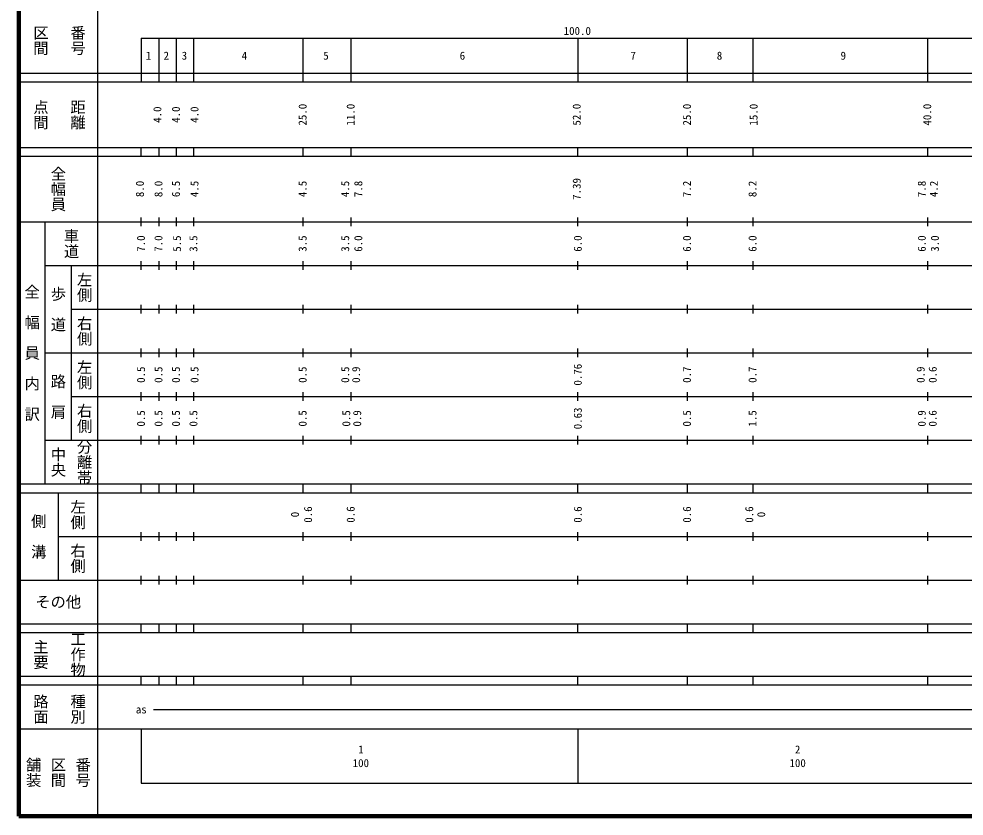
# Model space of a CAD drawing. Units: millimetres on the paper, enlarged 1000 times. Extents: x 40000 to 680000, y 20000 to 380000.
# Drawn here: x 40000 to 256397, y 20000 to 202409 of the extents above; entities that cross this region are included whole.
import ezdxf
from ezdxf.enums import TextEntityAlignment as Align

# ---------------------------------------------------------------- set-up
doc = ezdxf.new("R2010")
doc.units = ezdxf.units.MM
doc.header["$LTSCALE"] = 1000
doc.layers.add('M-TTL', color=2, linetype='Continuous', lineweight=140)
doc.layers.add('M-TTL-BAND', color=7, linetype='Continuous', lineweight=25)
doc.styles.add('@ＭＳ ゴシック', font='')
doc.styles.add('ＭＳ ゴシック', font='')
doc.styles.get('@ＭＳ ゴシック').set_extended_font_data('@MS Gothic')
doc.styles.get('ＭＳ ゴシック').set_extended_font_data('MS Gothic')

msp = doc.modelspace()

# ---------------------------------------------------------------- linework, layer by layer
at = {"layer": 'M-TTL'}
for p, q in [((40000, 380000), (40000, 20000)), ((40000, 20000), (680000, 20000))]:
    msp.add_line(p, q, dxfattribs=at)
at = {"layer": 'M-TTL-BAND'}
for p, q in [((58000, 370000), (58000, 20000)), ((68000, 198000), (579000, 198000)), ((68000, 198000), (68000, 188000)), ((72000, 198000), (72000, 188000)), ((76000, 198000), (76000, 188000)), ((80000, 198000), (80000, 188000)), ((105000, 198000), (105000, 188000)), ((116000, 198000), (116000, 188000)), ((168000, 198000), (168000, 188000)), ((193000, 198000), (193000, 188000)), ((208000, 198000), (208000, 188000)), ((248000, 198000), (248000, 188000)), ((40000, 190000), (579000, 190000)), ((40000, 188000), (579000, 188000)), ((40000, 173000), (579000, 173000)), ((40000, 171000), (579000, 171000)), ((68000, 171000), (68000, 173000)), ((72000, 173000), (72000, 171000)), ((76000, 173000), (76000, 171000)), ((80000, 173000), (80000, 171000)), ((105000, 173000), (105000, 171000)), ((116000, 173000), (116000, 171000)), ((168000, 171000), (168000, 173000)), ((193000, 173000), (193000, 171000)), ((208000, 173000), (208000, 171000)), ((248000, 173000), (248000, 171000)), ((40000, 156000), (579000, 156000)), ((46000, 96000), (46000, 156000)), ((68000, 155000), (68000, 157000)), ((72000, 157000), (72000, 155000)), ((76000, 157000), (76000, 155000)), ((80000, 157000), (80000, 155000)), ((105000, 157000), (105000, 155000)), ((116000, 157000), (116000, 155000)), ((168000, 155000), (168000, 157000)), ((193000, 157000), (193000, 155000)), ((208000, 157000), (208000, 155000)), ((248000, 157000), (248000, 155000)), ((46000, 146000), (579000, 146000)), ((52000, 146000), (52000, 106000)), ((68000, 145000), (68000, 147000)), ((72000, 147000), (72000, 145000)), ((76000, 147000), (76000, 145000)), ((80000, 147000), (80000, 145000)), ((105000, 147000), (105000, 145000)), ((116000, 147000), (116000, 145000)), ((168000, 145000), (168000, 147000)), ((193000, 147000), (193000, 145000)), ((208000, 147000), (208000, 145000)), ((248000, 147000), (248000, 145000)), ((68000, 135000), (68000, 137000)), ((72000, 137000), (72000, 135000)), ((76000, 137000), (76000, 135000)), ((80000, 137000), (80000, 135000)), ((105000, 137000), (105000, 135000)), ((116000, 137000), (116000, 135000)), ((168000, 135000), (168000, 137000)), ((193000, 137000), (193000, 135000)), ((208000, 137000), (208000, 135000)), ((248000, 137000), (248000, 135000)), ((52000, 136000), (579000, 136000)), ((46000, 126000), (579000, 126000)), ((68000, 125000), (68000, 127000)), ((72000, 127000), (72000, 125000)), ((76000, 127000), (76000, 125000)), ((80000, 127000), (80000, 125000)), ((105000, 127000), (105000, 125000)), ((116000, 127000), (116000, 125000)), ((168000, 125000), (168000, 127000)), ((193000, 127000), (193000, 125000)), ((208000, 127000), (208000, 125000)), ((248000, 127000), (248000, 125000)), ((68000, 115000), (68000, 117000)), ((72000, 117000), (72000, 115000)), ((76000, 117000), (76000, 115000)), ((80000, 117000), (80000, 115000)), ((105000, 117000), (105000, 115000)), ((116000, 117000), (116000, 115000)), ((168000, 115000), (168000, 117000)), ((193000, 117000), (193000, 115000)), ((208000, 117000), (208000, 115000)), ((248000, 117000), (248000, 115000)), ((52000, 116000), (579000, 116000)), ((68000, 105000), (68000, 107000)), ((72000, 107000), (72000, 105000)), ((76000, 107000), (76000, 105000)), ((80000, 107000), (80000, 105000)), ((105000, 107000), (105000, 105000)), ((116000, 107000), (116000, 105000)), ((168000, 105000), (168000, 107000)), ((193000, 107000), (193000, 105000)), ((208000, 107000), (208000, 105000)), ((248000, 107000), (248000, 105000)), ((46000, 106000), (579000, 106000)), ((40000, 96000), (579000, 96000)), ((68000, 94000), (68000, 96000)), ((72000, 96000), (72000, 94000)), ((76000, 96000), (76000, 94000)), ((80000, 96000), (80000, 94000)), ((105000, 96000), (105000, 94000)), ((116000, 96000), (116000, 94000)), ((168000, 94000), (168000, 96000)), ((193000, 96000), (193000, 94000)), ((208000, 96000), (208000, 94000)), ((248000, 96000), (248000, 94000)), ((40000, 94000), (579000, 94000)), ((49000, 94000), (49000, 74000)), ((68000, 83000), (68000, 85000)), ((72000, 85000), (72000, 83000)), ((76000, 85000), (76000, 83000)), ((80000, 85000), (80000, 83000)), ((105000, 85000), (105000, 83000)), ((116000, 85000), (116000, 83000)), ((168000, 83000), (168000, 85000)), ((193000, 85000), (193000, 83000)), ((208000, 85000), (208000, 83000)), ((248000, 85000), (248000, 83000)), ((49000, 84000), (579000, 84000)), ((40000, 74000), (579000, 74000)), ((68000, 73000), (68000, 75000)), ((72000, 75000), (72000, 73000)), ((76000, 75000), (76000, 73000)), ((80000, 75000), (80000, 73000)), ((105000, 75000), (105000, 73000)), ((116000, 75000), (116000, 73000)), ((168000, 73000), (168000, 75000)), ((193000, 75000), (193000, 73000)), ((208000, 75000), (208000, 73000)), ((248000, 75000), (248000, 73000)), ((40000, 64000), (579000, 64000)), ((68000, 62000), (68000, 64000)), ((72000, 64000), (72000, 62000)), ((76000, 64000), (76000, 62000)), ((80000, 64000), (80000, 62000)), ((105000, 64000), (105000, 62000)), ((116000, 64000), (116000, 62000)), ((168000, 62000), (168000, 64000)), ((193000, 64000), (193000, 62000)), ((208000, 64000), (208000, 62000)), ((248000, 64000), (248000, 62000)), ((40000, 62000), (579000, 62000)), ((40000, 52000), (579000, 52000)), ((68000, 50000), (68000, 52000)), ((72000, 52000), (72000, 50000)), ((76000, 52000), (76000, 50000)), ((80000, 52000), (80000, 50000)), ((105000, 52000), (105000, 50000)), ((116000, 52000), (116000, 50000)), ((168000, 50000), (168000, 52000)), ((193000, 52000), (193000, 50000)), ((208000, 52000), (208000, 50000)), ((248000, 52000), (248000, 50000)), ((40000, 50000), (579000, 50000)), ((70805, 44406), (565903, 44406)), ((40000, 40000), (579000, 40000)), ((68000, 40000), (68000, 27500)), ((168000, 40000), (168000, 27500)), ((68000, 27500), (579000, 27500))]:
    msp.add_line(p, q, dxfattribs=at)

# ---------------------------------------------------------------- texts
for s, height, rotation, style, p in [('区間', 2566, 270, '@ＭＳ ゴシック', (45000, 197500)), ('番号', 2566, 270, '@ＭＳ ゴシック', (53500, 197500)), ('点間', 2566, 270, '@ＭＳ ゴシック', (45000, 180500)), ('距離', 2566, 270, '@ＭＳ ゴシック', (53500, 180500)), ('4.0', 1833, 90, 'ＭＳ ゴシック', (71693, 180500)), ('4.0', 1833, 90, 'ＭＳ ゴシック', (75943, 180500)), ('4.0', 1833, 90, 'ＭＳ ゴシック', (80193, 180500)), ('25.0', 1833, 90, 'ＭＳ ゴシック', (104944, 180500)), ('11.0', 1833, 90, 'ＭＳ ゴシック', (115944, 180500)), ('52.0', 1833, 90, 'ＭＳ ゴシック', (167693, 180500)), ('25.0', 1833, 90, 'ＭＳ ゴシック', (192947, 180500)), ('15.0', 1833, 90, 'ＭＳ ゴシック', (208198, 180500)), ('40.0', 1833, 90, 'ＭＳ ゴシック', (247949, 180500)), ('全幅員', 2566, 270, '@ＭＳ ゴシック', (49000, 163500)), ('8.0', 1833, 90, 'ＭＳ ゴシック', (67693, 163500)), ('8.0', 1833, 90, 'ＭＳ ゴシック', (71943, 163500)), ('6.5', 1833, 90, 'ＭＳ ゴシック', (75943, 163500)), ('4.5', 1833, 90, 'ＭＳ ゴシック', (80193, 163500)), ('4.5', 1833, 90, 'ＭＳ ゴシック', (104944, 163500)), ('4.5', 1833, 90, 'ＭＳ ゴシック', (114694, 163500)), ('7.8', 1833, 90, 'ＭＳ ゴシック', (117694, 163500)), ('7.39', 1833, 90, 'ＭＳ ゴシック', (167693, 163500)), ('7.2', 1833, 90, 'ＭＳ ゴシック', (192947, 163500)), ('8.2', 1833, 90, 'ＭＳ ゴシック', (207948, 163500)), ('7.8', 1833, 90, 'ＭＳ ゴシック', (246699, 163500)), ('4.2', 1833, 90, 'ＭＳ ゴシック', (249449, 163500)), ('車道', 2566, 270, '@ＭＳ ゴシック', (52000, 151000)), ('7.0', 1833, 90, 'ＭＳ ゴシック', (67943, 151000)), ('7.0', 1833, 90, 'ＭＳ ゴシック', (71943, 151000)), ('5.5', 1833, 90, 'ＭＳ ゴシック', (76193, 151000)), ('3.5', 1833, 90, 'ＭＳ ゴシック', (79943, 151000)), ('3.5', 1833, 90, 'ＭＳ ゴシック', (104944, 151000)), ('3.5', 1833, 90, 'ＭＳ ゴシック', (114694, 151000)), ('6.0', 1833, 90, 'ＭＳ ゴシック', (117694, 151000)), ('6.0', 1833, 90, 'ＭＳ ゴシック', (167943, 151000)), ('6.0', 1833, 90, 'ＭＳ ゴシック', (192947, 151000)), ('6.0', 1833, 90, 'ＭＳ ゴシック', (207948, 151000)), ('6.0', 1833, 90, 'ＭＳ ゴシック', (246699, 151000)), ('3.0', 1833, 90, 'ＭＳ ゴシック', (249699, 151000)), ('左側', 2566, 270, '@ＭＳ ゴシック', (55000, 141000)), ('全\u3000幅\u3000員\u3000内\u3000訳', 2566, 270, '@ＭＳ ゴシック', (43000, 126000)), ('歩\u3000道', 2566, 270, '@ＭＳ ゴシック', (49000, 136000)), ('右側', 2566, 270, '@ＭＳ ゴシック', (55000, 131000)), ('左側', 2566, 270, '@ＭＳ ゴシック', (55000, 121000)), ('0.76', 1833, 90, 'ＭＳ ゴシック', (167943, 121000)), ('0.5', 1833, 90, 'ＭＳ ゴシック', (67943, 121000)), ('0.5', 1833, 90, 'ＭＳ ゴシック', (71943, 121000)), ('0.5', 1833, 90, 'ＭＳ ゴシック', (75943, 121000)), ('0.5', 1833, 90, 'ＭＳ ゴシック', (80193, 121000)), ('0.5', 1833, 90, 'ＭＳ ゴシック', (104944, 121000)), ('0.5', 1833, 90, 'ＭＳ ゴシック', (114694, 121000)), ('0.9', 1833, 90, 'ＭＳ ゴシック', (117194, 121000)), ('0.7', 1833, 90, 'ＭＳ ゴシック', (192947, 121000)), ('0.7', 1833, 90, 'ＭＳ ゴシック', (207948, 121000)), ('0.9', 1833, 90, 'ＭＳ ゴシック', (246449, 121000)), ('0.6', 1833, 90, 'ＭＳ ゴシック', (249199, 121000)), ('路\u3000肩', 2566, 270, '@ＭＳ ゴシック', (49000, 116000)), ('右側', 2566, 270, '@ＭＳ ゴシック', (55000, 111000)), ('0.5', 1833, 90, 'ＭＳ ゴシック', (67943, 111000)), ('0.5', 1833, 90, 'ＭＳ ゴシック', (71943, 111000)), ('0.5', 1833, 90, 'ＭＳ ゴシック', (75943, 111000)), ('0.5', 1833, 90, 'ＭＳ ゴシック', (79943, 111000)), ('0.5', 1833, 90, 'ＭＳ ゴシック', (104944, 111000)), ('0.5', 1833, 90, 'ＭＳ ゴシック', (114944, 111000)), ('0.9', 1833, 90, 'ＭＳ ゴシック', (117444, 111000)), ('0.63', 1833, 90, 'ＭＳ ゴシック', (167943, 111000)), ('0.5', 1833, 90, 'ＭＳ ゴシック', (192947, 111000)), ('1.5', 1833, 90, 'ＭＳ ゴシック', (207948, 111000)), ('0.9', 1833, 90, 'ＭＳ ゴシック', (246699, 111000)), ('0.6', 1833, 90, 'ＭＳ ゴシック', (249199, 111000)), ('分離帯', 2566, 270, '@ＭＳ ゴシック', (55000, 101000)), ('中央', 2566, 270, '@ＭＳ ゴシック', (49000, 101000)), ('左側', 2566, 270, '@ＭＳ ゴシック', (53500, 89000)), ('側\u3000溝', 2566, 270, '@ＭＳ ゴシック', (44500, 84000)), ('0', 1833, 90, 'ＭＳ ゴシック', (103194, 89000)), ('0.6', 1833, 90, 'ＭＳ ゴシック', (106194, 89000)), ('0.6', 1833, 90, 'ＭＳ ゴシック', (115944, 89000)), ('0.6', 1833, 90, 'ＭＳ ゴシック', (167944, 89000)), ('0.6', 1833, 90, 'ＭＳ ゴシック', (192947, 89000)), ('0.6', 1833, 90, 'ＭＳ ゴシック', (207198, 89000)), ('0', 1833, 90, 'ＭＳ ゴシック', (209948, 89000)), ('右側', 2566, 270, '@ＭＳ ゴシック', (53500, 79000)), ('工作物', 2566, 270, '@ＭＳ ゴシック', (53500, 57000)), ('主要', 2566, 270, '@ＭＳ ゴシック', (45000, 57000)), ('路面', 2566, 270, '@ＭＳ ゴシック', (45000, 44500)), ('種別', 2566, 270, '@ＭＳ ゴシック', (53500, 44500)), ('舗装', 2566, 270, '@ＭＳ ゴシック', (43333, 30000)), ('区間', 2566, 270, '@ＭＳ ゴシック', (49000, 30000)), ('番号', 2566, 270, '@ＭＳ ゴシック', (54667, 30000))]:
    msp.add_text(s, height=height, rotation=rotation, dxfattribs=dict(at, style=style)).set_placement(p, align=Align.MIDDLE_CENTER)
at = {"layer": 'M-TTL-BAND', "style": 'ＭＳ ゴシック'}
msp.add_text('100.0', height=1833, dxfattribs=at).set_placement((167844, 198195), align=Align.BOTTOM_CENTER)
for s, height, p in [('1', 1833, (69671, 194000)), ('2', 1833, (73746, 194000)), ('3', 1833, (77894, 194000)), ('4', 1833, (91635, 194000)), ('5', 1833, (110302, 194000)), ('6', 1833, (141544, 194000)), ('7', 1833, (180641, 194000)), ('8', 1833, (200403, 194000)), ('9', 1833, (228737, 194000)), ('その他', 2566, (49000, 69000)), ('as', 1833, (68006, 44406)), ('1', 1833, (118288, 35238)), ('2', 1833, (218288, 35238)), ('100', 1833, (118288, 32131)), ('100', 1833, (218288, 32131))]:
    msp.add_text(s, height=height, dxfattribs=at).set_placement(p, align=Align.MIDDLE_CENTER)

doc.saveas('drawing.dxf')
